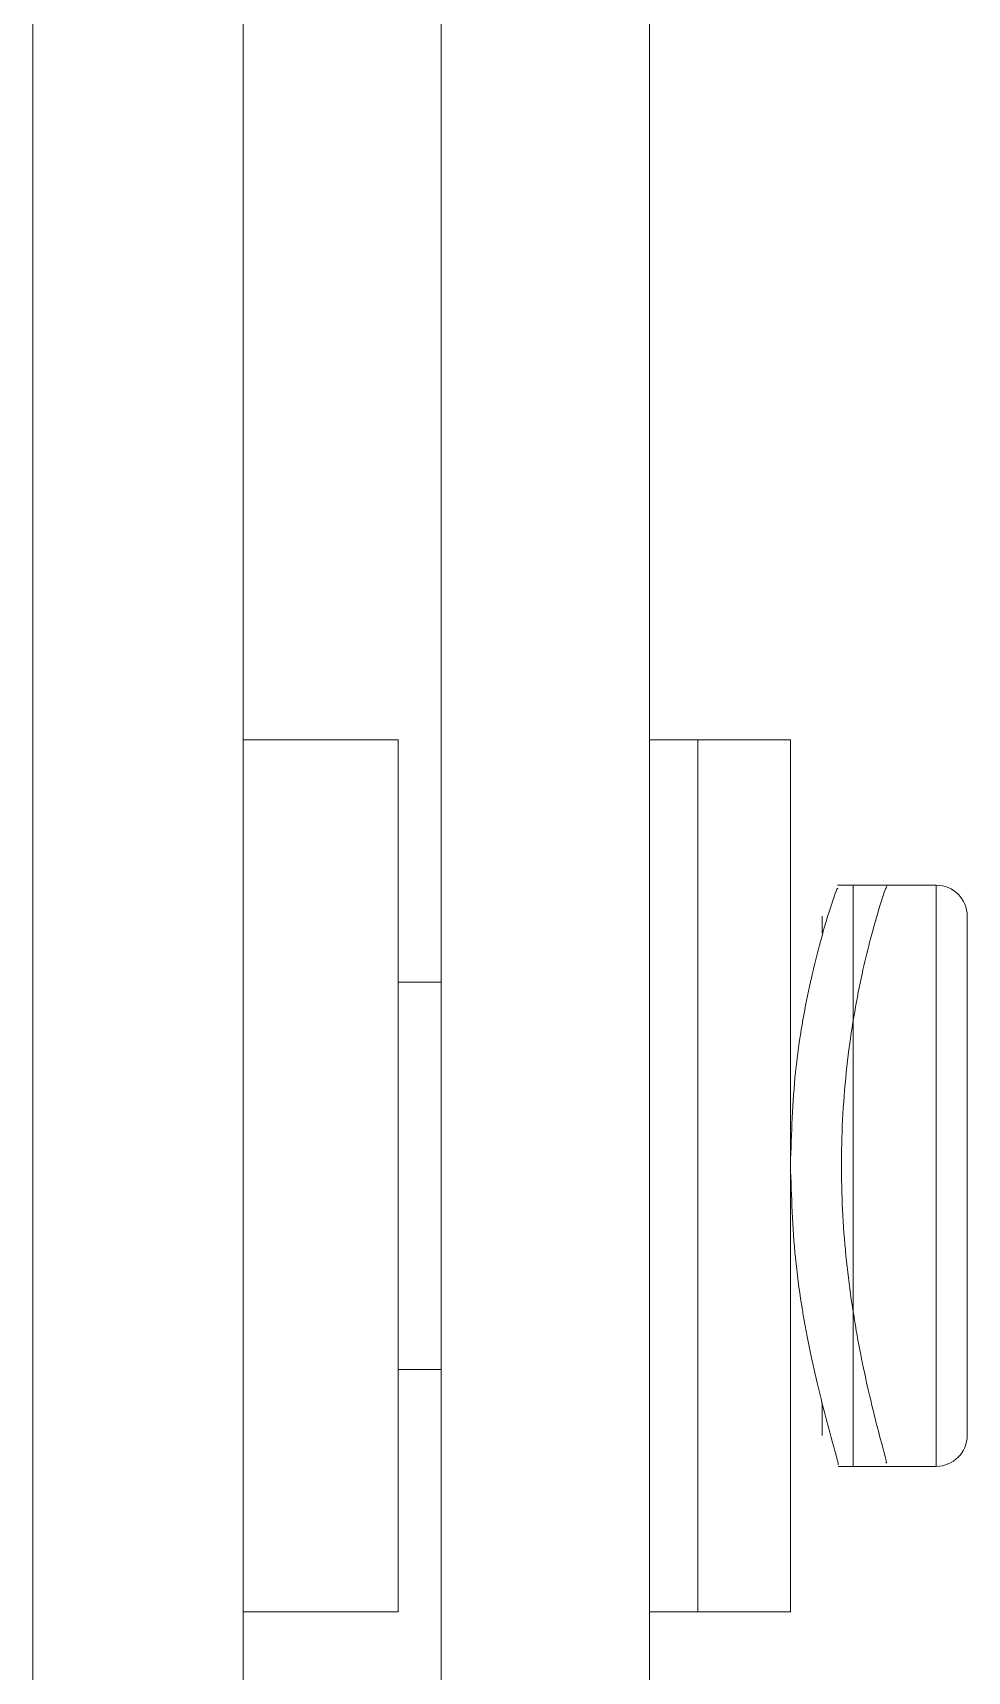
# Model space of a CAD drawing. Extents: x -382 to 1420, y -377 to 265.
# Drawn here: x -121.277 to -120.524, y 16.657 to 17.977 of the extents above; entities that cross this region are included whole.
import ezdxf

# ---------------------------------------------------------------- set-up
doc = ezdxf.new("R2010")
doc.units = 0
doc.header["$MEASUREMENT"] = 0
doc.layers.add('AV-Detl-Obje-Brkt', color=202, linetype='CONTINUOUS')
doc.layers.add('AV-Detl-Obje-Mont', color=232, linetype='CONTINUOUS')

msp = doc.modelspace()

# ---------------------------------------------------------------- linework, layer by layer
at = {"layer": 'AV-Detl-Obje-Brkt', "linetype": 'Continuous', "lineweight": 15}
for p, q in [((-121.27724, 9.33556), (-121.27724, 29.9477)), ((-121.10754, 9.33556), (-121.10754, 29.9477))]:
    msp.add_line(p, q, dxfattribs=at)
at = {"layer": 'AV-Detl-Obje-Mont', "linetype": 'Continuous', "lineweight": 15}
for p, q in [((-120.94801, 13.8927), (-120.94801, 20.63862)), ((-120.77999, 13.8927), (-120.77999, 20.63862)), ((-120.98261, 17.40735), (-121.10754, 17.40735)), ((-120.98261, 17.02702), (-120.98261, 17.40735)), ((-120.74095, 17.40735), (-120.77999, 17.40735)), ((-120.66625, 17.40735), (-120.74095, 17.40735)), ((-120.74095, 17.06312), (-120.74095, 17.40735)), ((-120.74095, 17.056), (-120.74095, 17.40735)), ((-120.66625, 17.06312), (-120.66625, 17.40735)), ((-120.59233, 17.29023), (-120.62825, 17.29023)), ((-120.54863, 17.29023), (-120.61578, 17.29023)), ((-120.61578, 17.29023), (-120.61578, 16.82178)), ((-120.58817, 17.29023), (-120.59233, 17.29023)), ((-120.54863, 16.82178), (-120.54863, 17.29023)), ((-120.64076, 17.25153), (-120.64076, 17.26525)), ((-120.52365, 17.26525), (-120.52365, 16.84676)), ((-120.94801, 17.21216), (-120.98261, 17.21216)), ((-120.74095, 16.70466), (-120.74095, 17.06312)), ((-120.66625, 16.70466), (-120.66625, 17.06312)), ((-120.74095, 16.70466), (-120.74095, 17.056)), ((-120.98261, 16.70466), (-120.98261, 17.02702)), ((-120.98261, 16.89985), (-120.94801, 16.89985)), ((-120.64076, 16.84676), (-120.64076, 16.87314)), ((-120.62763, 16.82178), (-120.58817, 16.82178)), ((-120.61578, 16.82178), (-120.54863, 16.82178)), ((-121.10754, 16.70466), (-120.98261, 16.70466)), ((-120.77999, 16.70466), (-120.74095, 16.70466)), ((-120.74095, 16.70466), (-120.66625, 16.70466))]:
    msp.add_line(p, q, dxfattribs=at)
for centre, start, end in [((-120.54863, 17.26525), 0, 90), ((-120.54863, 16.84676), 270, 0)]:
    msp.add_arc(centre, 0.02498, start, end, dxfattribs=at)
for points, knots in [([(-120.66625, 17.06476), (-120.66539, 17.0902), (-120.66367, 17.14103), (-120.65172, 17.20824), (-120.63847, 17.25928), (-120.62842, 17.28881), (-120.62815, 17.28786), (-120.62804, 17.28747)], [0, 0, 0, 0, 0.20704826, 0.41382451, 0.6275693, 0.84645555, 1, 1, 1, 1]), ([(-120.58817, 17.29007), (-120.58895, 17.28856), (-120.59051, 17.28555), (-120.60145, 17.24982), (-120.61428, 17.19455), (-120.62423, 17.12236), (-120.62618, 17.04332), (-120.61979, 16.96757), (-120.60796, 16.90095), (-120.59571, 16.85087), (-120.58806, 16.82335), (-120.58889, 16.8245), (-120.58918, 16.82491)], [0, 0, 0, 0, 0.10279277, 0.2054792, 0.31095905, 0.41890652, 0.52365769, 0.62444205, 0.72670191, 0.83345655, 0.94094737, 1, 1, 1, 1]), ([(-120.62763, 16.8229), (-120.62785, 16.8244), (-120.62831, 16.82756), (-120.63826, 16.86202), (-120.6514, 16.91627), (-120.66365, 16.98701), (-120.6654, 17.03942), (-120.66625, 17.06476)], [0, 0, 0, 0, 0.18137886, 0.38032491, 0.58641727, 0.79993885, 1, 1, 1, 1])]:
    msp.add_open_spline(points, degree=3, knots=knots, dxfattribs=at)

doc.saveas('drawing.dxf')
